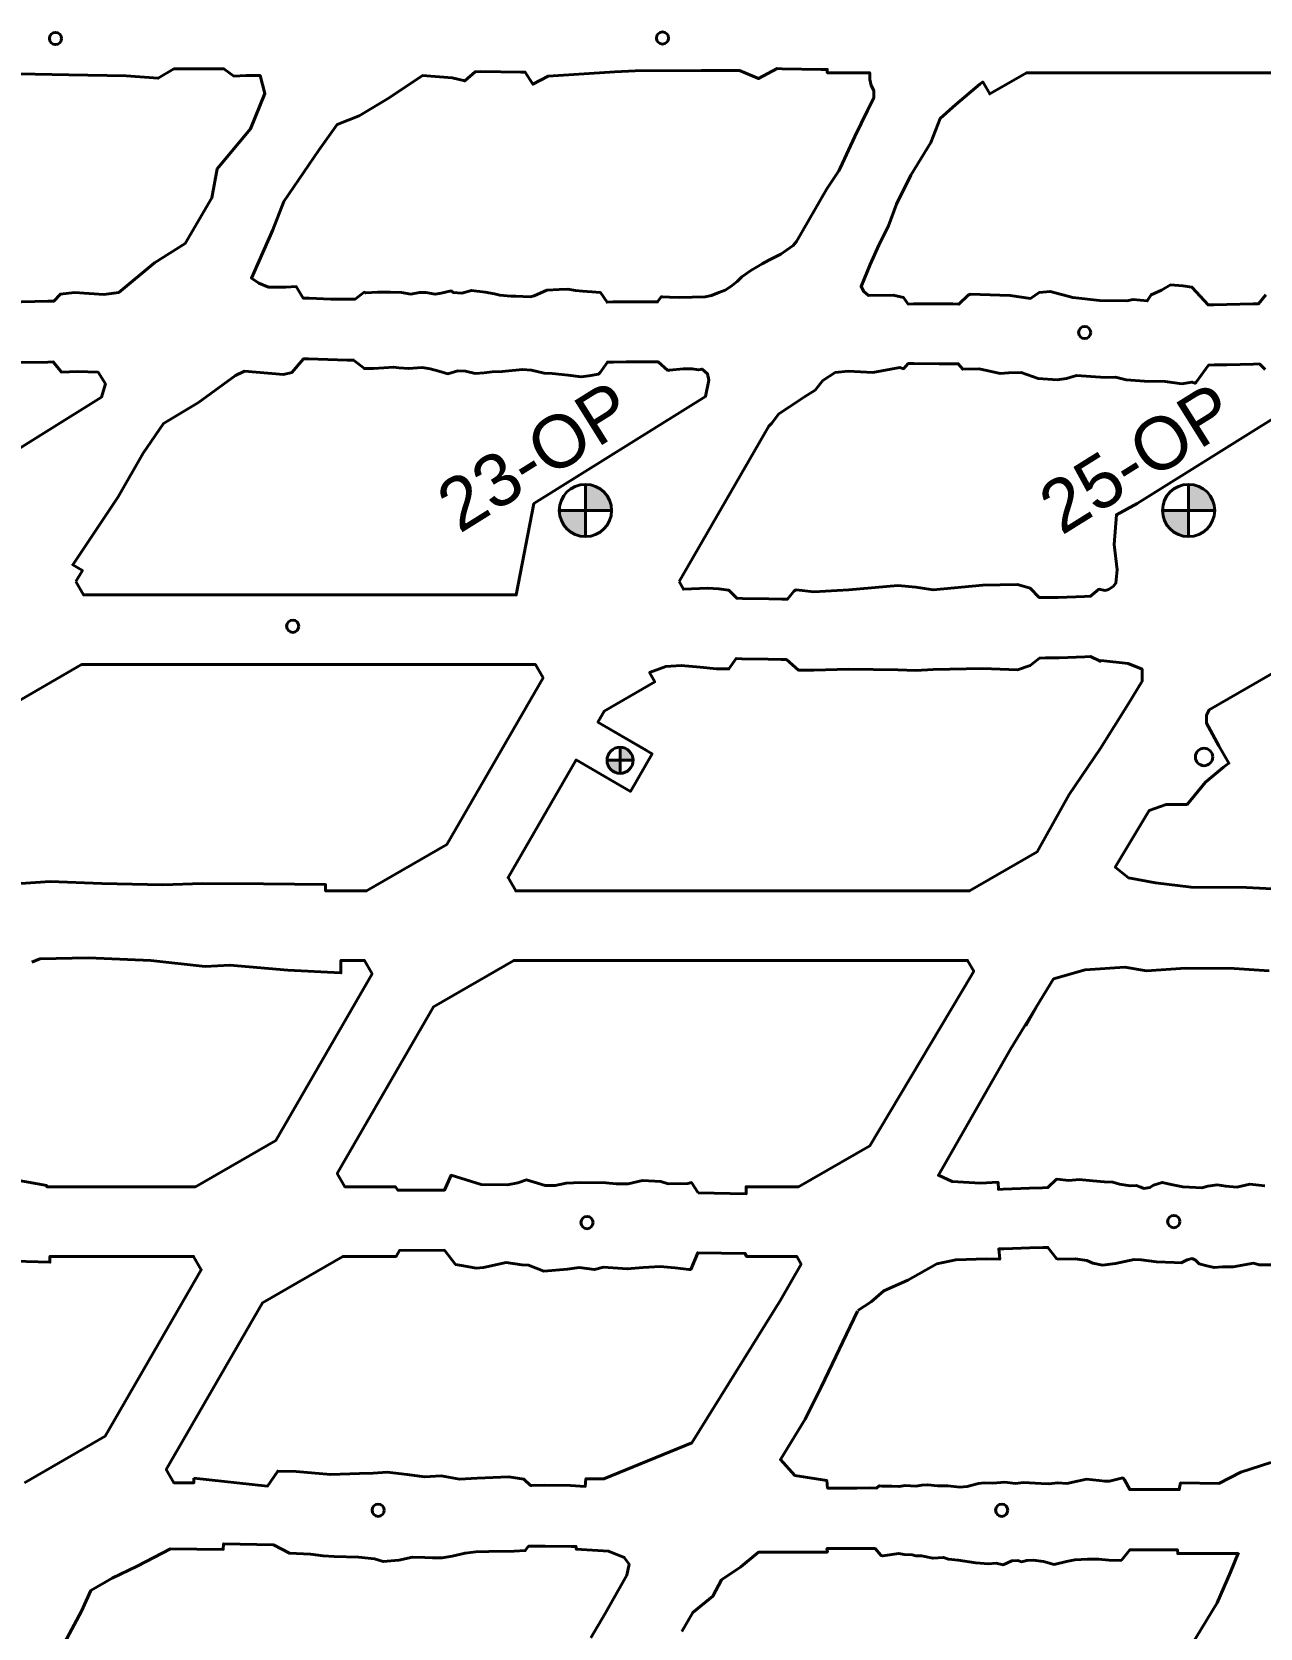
# Model space of a CAD drawing. Header units: millimetres. Extents: x -28 to 1943, y -5245 to 2752.
# Drawn here: x 1085.3 to 1155.9, y 44.4 to 136.1 of the extents above; entities that cross this region are included whole.
import ezdxf

# ---------------------------------------------------------------- set-up
doc = ezdxf.new("R2010")
doc.units = ezdxf.units.MM
doc.styles.add('DG-T1-473 TO 560$0$Standard', font='arial.ttf')

msp = doc.modelspace()

# ---------------------------------------------------------------- hatches: boundary and pattern name
at = {"linetype": 'Continuous', "lineweight": 40}
h = msp.add_hatch(color=7, dxfattribs=at)
h.paths.add_polyline_path([(1118.622, 108.601, 0.414214), (1117.122, 110.101), (1117.122, 108.601)])
h.paths.add_polyline_path([(1117.122, 108.601), (1115.622, 108.601, 0.414214), (1117.122, 107.101)])
h = msp.add_hatch(color=7, dxfattribs=at)
h.paths.add_polyline_path([(1153.263, 108.601, 0.414214), (1151.763, 110.101), (1151.763, 108.601)])
h.paths.add_polyline_path([(1151.763, 108.601), (1150.263, 108.601, 0.414214), (1151.763, 107.101)])
at = {"lineweight": 40}
h = msp.add_hatch(color=3, dxfattribs=at)
h.paths.add_polyline_path([(1119.862, 94.248, 0.414214), (1119.112, 94.998), (1119.112, 94.248)])
h.paths.add_polyline_path([(1118.362, 94.248, 0.414214), (1119.112, 93.498), (1119.112, 94.248)])
h = msp.add_hatch(color=3, dxfattribs=at)
h.paths.add_polyline_path([(1119.862, 94.248, 0.414214), (1119.112, 94.998), (1119.112, 94.248)])
h.paths.add_polyline_path([(1118.362, 94.248, 0.414214), (1119.112, 93.498), (1119.112, 94.248)])

# ---------------------------------------------------------------- linework, layer by layer
at = {"color": 7, "linetype": 'Continuous', "lineweight": 40}
for p, q in [((1117.122, 107.101), (1117.122, 110.101)), ((1117.122, 107.101), (1117.122, 110.101)), ((1151.763, 107.101), (1151.763, 110.101)), ((1151.763, 107.101), (1151.763, 110.101)), ((1115.622, 108.601), (1118.622, 108.601)), ((1115.622, 108.601), (1118.622, 108.601)), ((1150.263, 108.601), (1153.263, 108.601)), ((1150.263, 108.601), (1153.263, 108.601)), ((1088.296, 103.748), (1087.856, 104.511)), ((1088.296, 103.748), (1087.856, 104.511)), ((1118.217, 97.099), (1117.818, 96.407)), ((1118.217, 97.099), (1117.818, 96.407)), ((1120.603, 94.831), (1117.832, 96.431)), ((1120.603, 94.831), (1117.832, 96.431)), ((1116.582, 94.266), (1112.682, 87.511)), ((1116.582, 94.266), (1112.682, 87.511)), ((1119.353, 92.666), (1116.582, 94.266)), ((1119.353, 92.666), (1116.582, 94.266)), ((1113.122, 86.748), (1112.682, 87.511)), ((1113.122, 86.748), (1112.682, 87.511)), ((1113.122, 86.748), (1139.182, 86.748)), ((1113.122, 86.748), (1139.182, 86.748)), ((1113.013, 82.748), (1108.391, 80.08)), ((1113.013, 82.748), (1108.391, 80.08)), ((1113.013, 82.748), (1139.073, 82.748)), ((1113.013, 82.748), (1139.073, 82.748)), ((1108.391, 80.08), (1102.867, 70.511)), ((1108.391, 80.08), (1102.867, 70.511)), ((1103.307, 69.748), (1102.867, 70.511)), ((1103.307, 69.748), (1102.867, 70.511)), ((1098.576, 63.08), (1093.052, 53.511)), ((1098.576, 63.08), (1093.052, 53.511)), ((1093.492, 52.748), (1093.052, 53.511)), ((1093.492, 52.748), (1093.052, 53.511))]:
    msp.add_line(p, q, dxfattribs=at)
at = {"color": 3, "lineweight": 40}
for p, q in [((1119.112, 93.498), (1119.112, 94.998)), ((1119.112, 93.498), (1119.112, 94.998)), ((1118.362, 94.248), (1119.862, 94.248)), ((1118.362, 94.248), (1119.862, 94.248))]:
    msp.add_line(p, q, dxfattribs=at)
at = {"color": 3, "linetype": 'Continuous', "lineweight": 40}
msp.add_line((1143.032, 80.08), (1142.407, 78.998), dxfattribs=at)
msp.add_line((1143.032, 80.08), (1142.407, 78.998), dxfattribs=at)
at = {"lineweight": 40}
for points in [[(1083.577, 133.702), (1087.448, 133.632), (1090.741, 133.566), (1092.581, 133.425), (1093.477, 133.969), (1093.829, 133.974), (1096.071, 133.973), (1096.352, 133.976), (1096.935, 133.556), (1097.641, 133.59), (1098.446, 133.58), (1098.719, 132.547), (1097.89, 130.518), (1095.981, 128.219), (1095.663, 126.551), (1094.143, 123.937), (1092.378, 122.824), (1090.32, 121.122), (1089.463, 121.004), (1087.786, 121.123), (1086.971, 121.032), (1086.588, 120.618), (1086.246, 120.616), (1083.993, 120.575)], [(1083.577, 133.702), (1087.448, 133.632), (1090.741, 133.566), (1092.581, 133.425), (1093.477, 133.969), (1093.829, 133.974), (1096.071, 133.973), (1096.352, 133.976), (1096.935, 133.556), (1097.641, 133.59), (1098.446, 133.58), (1098.719, 132.547), (1097.89, 130.518), (1095.981, 128.219), (1095.663, 126.551), (1094.143, 123.937), (1092.378, 122.824), (1090.32, 121.122), (1089.463, 121.004), (1087.786, 121.123), (1086.971, 121.032), (1086.588, 120.618), (1086.246, 120.616), (1083.993, 120.575)], [(1156.195, 120.984), (1155.785, 120.477), (1155.47, 120.477), (1153.968, 120.428), (1153.204, 120.418), (1152.886, 120.404), (1151.977, 121.412), (1151.956, 121.436), (1151.438, 121.504), (1150.717, 121.557), (1150.216, 121.251), (1149.606, 120.997), (1149.39, 120.636), (1148.582, 120.711), (1148.211, 120.65), (1146.652, 120.66), (1145.112, 120.837), (1143.813, 121.186), (1143.18, 121.114), (1142.68, 120.782), (1141.524, 120.956), (1140.928, 120.965), (1139.245, 121.017), (1139.112, 120.972), (1138.569, 120.445), (1138.221, 120.466), (1137.462, 120.466), (1135.969, 120.462), (1135.653, 120.459), (1135.383, 120.835), (1134.793, 120.967), (1133.38, 120.943), (1133.119, 121.174), (1132.95, 121.466), (1133.468, 122.722), (1133.978, 123.846), (1134.521, 124.958), (1134.994, 126.198), (1135.819, 127.855), (1136.969, 129.736), (1137.49, 131.112), (1138.403, 131.921), (1139.766, 133.094), (1139.938, 133.222), (1140.34, 132.526), (1142.458, 133.748), (1166.073, 133.748)], [(1156.195, 120.984), (1155.785, 120.477), (1155.47, 120.477), (1153.968, 120.428), (1153.204, 120.418), (1152.886, 120.404), (1151.977, 121.412), (1151.956, 121.436), (1151.438, 121.504), (1150.717, 121.557), (1150.216, 121.251), (1149.606, 120.997), (1149.39, 120.636), (1148.582, 120.711), (1148.211, 120.65), (1146.652, 120.66), (1145.112, 120.837), (1143.813, 121.186), (1143.18, 121.114), (1142.68, 120.782), (1141.524, 120.956), (1140.928, 120.965), (1139.245, 121.017), (1139.112, 120.972), (1138.569, 120.445), (1138.221, 120.466), (1137.462, 120.466), (1135.969, 120.462), (1135.653, 120.459), (1135.383, 120.835), (1134.793, 120.967), (1133.38, 120.943), (1133.119, 121.174), (1132.95, 121.466), (1133.468, 122.722), (1133.978, 123.846), (1134.521, 124.958), (1134.994, 126.198), (1135.819, 127.855), (1136.969, 129.736), (1137.49, 131.112), (1138.403, 131.921), (1139.766, 133.094), (1139.938, 133.222), (1140.34, 132.526), (1142.458, 133.748), (1166.073, 133.748)], [(1084.006, 117.105), (1086.24, 117.125), (1086.559, 117.135), (1087.03, 116.55), (1087.942, 116.577), (1089.132, 116.539), (1089.557, 115.874), (1089.321, 115.116), (1079.527, 108.996)], [(1084.006, 117.105), (1086.24, 117.125), (1086.559, 117.135), (1087.03, 116.55), (1087.942, 116.577), (1089.132, 116.539), (1089.557, 115.874), (1089.321, 115.116), (1079.527, 108.996)], [(1087.856, 104.511), (1088.296, 103.748), (1092.89, 103.748), (1113.148, 103.748), (1114.168, 108.996), (1124.022, 115.154), (1124.217, 116.095), (1124.13, 116.458), (1123.819, 116.721), (1123.611, 116.676), (1123.258, 116.735), (1122.738, 116.735), (1121.942, 116.667), (1121.861, 116.643), (1121.304, 117.136), (1120.965, 117.144), (1119.865, 117.135), (1119.456, 117.135), (1118.73, 117.129), (1118.384, 117.125), (1117.96, 116.522), (1117.878, 116.438), (1117.323, 116.342), (1116.885, 116.284), (1116.122, 116.372), (1115.212, 116.465), (1114.758, 116.493), (1114.027, 116.658), (1113.503, 116.699), (1112.341, 116.58), (1111.77, 116.573), (1111.311, 116.515), (1110.795, 116.477), (1110.241, 116.612), (1109.8, 116.618), (1109.229, 116.457), (1108.706, 116.597), (1108.199, 116.727), (1107.752, 116.805), (1106.959, 116.753), (1106.4, 116.796), (1106.091, 116.837), (1105.538, 116.794), (1104.95, 116.759), (1104.508, 116.756), (1104.427, 116.748), (1104.427, 116.748), (1103.811, 117.236), (1103.438, 117.243), (1101.217, 117.308), (1100.924, 117.304), (1100.253, 116.524), (1099.778, 116.414), (1097.548, 116.601), (1097.019, 116.356), (1094.909, 114.801), (1092.884, 113.588), (1091.722, 111.9), (1090.286, 109.379), (1087.674, 105.482), (1088.231, 105.161), (1087.856, 104.511)], [(1087.856, 104.511), (1088.296, 103.748), (1092.89, 103.748), (1113.148, 103.748), (1114.168, 108.996), (1124.022, 115.154), (1124.217, 116.095), (1124.13, 116.458), (1123.819, 116.721), (1123.611, 116.676), (1123.258, 116.735), (1122.738, 116.735), (1121.942, 116.667), (1121.861, 116.643), (1121.304, 117.136), (1120.965, 117.144), (1119.865, 117.135), (1119.456, 117.135), (1118.73, 117.129), (1118.384, 117.125), (1117.96, 116.522), (1117.878, 116.438), (1117.323, 116.342), (1116.885, 116.284), (1116.122, 116.372), (1115.212, 116.465), (1114.758, 116.493), (1114.027, 116.658), (1113.503, 116.699), (1112.341, 116.58), (1111.77, 116.573), (1111.311, 116.515), (1110.795, 116.477), (1110.241, 116.612), (1109.8, 116.618), (1109.229, 116.457), (1108.706, 116.597), (1108.199, 116.727), (1107.752, 116.805), (1106.959, 116.753), (1106.4, 116.796), (1106.091, 116.837), (1105.538, 116.794), (1104.95, 116.759), (1104.508, 116.756), (1104.427, 116.748), (1104.427, 116.748), (1103.811, 117.236), (1103.438, 117.243), (1101.217, 117.308), (1100.924, 117.304), (1100.253, 116.524), (1099.778, 116.414), (1097.548, 116.601), (1097.019, 116.356), (1094.909, 114.801), (1092.884, 113.588), (1091.722, 111.9), (1090.286, 109.379), (1087.674, 105.482), (1088.231, 105.161), (1087.856, 104.511)], [(1156.161, 116.694), (1155.828, 117.019), (1155.487, 116.999), (1153.968, 116.975), (1153.239, 116.962), (1152.909, 116.955), (1152.196, 115.965), (1152.134, 115.904), (1151.958, 115.972), (1151.377, 115.884), (1150.419, 116.009), (1149.228, 116.027), (1148.169, 116.106), (1147.568, 116.261), (1146.976, 116.244), (1145.323, 116.349), (1144.759, 116.172), (1144.219, 116.11), (1143.13, 116.188), (1142.151, 116.53), (1141.437, 116.513), (1140.943, 116.471), (1140.181, 116.632), (1139.719, 116.733), (1138.789, 116.708), (1138.533, 117.032), (1138.181, 117.033), (1137.434, 117.03), (1135.975, 117.035), (1135.659, 117.042), (1135.381, 116.737), (1135.176, 116.809), (1133.635, 116.533), (1132.213, 116.593), (1131.467, 116.517), (1130.763, 116.057), (1130.313, 115.512), (1129.711, 115.137), (1128.839, 114.544), (1128.222, 114.147), (1127.806, 113.605), (1127.658, 113.451), (1122.497, 104.511)], [(1156.161, 116.694), (1155.828, 117.019), (1155.487, 116.999), (1153.968, 116.975), (1153.239, 116.962), (1152.909, 116.955), (1152.196, 115.965), (1152.134, 115.904), (1151.958, 115.972), (1151.377, 115.884), (1150.419, 116.009), (1149.228, 116.027), (1148.169, 116.106), (1147.568, 116.261), (1146.976, 116.244), (1145.323, 116.349), (1144.759, 116.172), (1144.219, 116.11), (1143.13, 116.188), (1142.151, 116.53), (1141.437, 116.513), (1140.943, 116.471), (1140.181, 116.632), (1139.719, 116.733), (1138.789, 116.708), (1138.533, 117.032), (1138.181, 117.033), (1137.434, 117.03), (1135.975, 117.035), (1135.659, 117.042), (1135.381, 116.737), (1135.176, 116.809), (1133.635, 116.533), (1132.213, 116.593), (1131.467, 116.517), (1130.763, 116.057), (1130.313, 115.512), (1129.711, 115.137), (1128.839, 114.544), (1128.222, 114.147), (1127.806, 113.605), (1127.658, 113.451), (1122.497, 104.511)], [(1122.497, 104.511), (1122.75, 104.073), (1124.138, 104.138), (1124.776, 104.091), (1125.344, 104.026), (1125.373, 104.011), (1125.804, 103.575), (1125.817, 103.559), (1126.151, 103.544), (1127.652, 103.52), (1128.411, 103.499), (1128.718, 103.497), (1129.115, 103.974), (1129.229, 104.04), (1130.24, 103.923), (1132.252, 104.043), (1135.062, 104.282), (1136.093, 104.198), (1137.091, 104.049), (1139.938, 104.309), (1141.93, 104.354), (1142.66, 104.145), (1143.176, 103.606), (1143.204, 103.596), (1143.534, 103.597), (1144.277, 103.607), (1145.782, 103.656), (1146.134, 103.67), (1146.585, 104.061), (1146.6, 104.072), (1146.97, 104.007), (1147.155, 104.053), (1147.428, 104.233), (1147.59, 104.429), (1147.667, 105.181), (1147.48, 106.649), (1147.621, 108.353), (1148.809, 108.996), (1158.35, 114.958)], [(1122.497, 104.511), (1122.75, 104.073), (1124.138, 104.138), (1124.776, 104.091), (1125.344, 104.026), (1125.373, 104.011), (1125.804, 103.575), (1125.817, 103.559), (1126.151, 103.544), (1127.652, 103.52), (1128.411, 103.499), (1128.718, 103.497), (1129.115, 103.974), (1129.229, 104.04), (1130.24, 103.923), (1132.252, 104.043), (1135.062, 104.282), (1136.093, 104.198), (1137.091, 104.049), (1139.938, 104.309), (1141.93, 104.354), (1142.66, 104.145), (1143.176, 103.606), (1143.204, 103.596), (1143.534, 103.597), (1144.277, 103.607), (1145.782, 103.656), (1146.134, 103.67), (1146.585, 104.061), (1146.6, 104.072), (1146.97, 104.007), (1147.155, 104.053), (1147.428, 104.233), (1147.59, 104.429), (1147.667, 105.181), (1147.48, 106.649), (1147.621, 108.353), (1148.809, 108.996), (1158.35, 114.958)], [(1083.565, 97.08), (1088.187, 99.748), (1092.89, 99.748), (1114.247, 99.748), (1114.687, 98.985), (1109.163, 89.416), (1104.541, 86.748), (1102.194, 86.748), (1102.194, 87.108), (1098.628, 87.158), (1095.127, 87.166), (1092.845, 87.099), (1089.339, 87.175), (1086.39, 87.29), (1082.702, 87.038)], [(1083.565, 97.08), (1088.187, 99.748), (1092.89, 99.748), (1114.247, 99.748), (1114.687, 98.985), (1109.163, 89.416), (1104.541, 86.748), (1102.194, 86.748), (1102.194, 87.108), (1098.628, 87.158), (1095.127, 87.166), (1092.845, 87.099), (1089.339, 87.175), (1086.39, 87.29), (1082.702, 87.038)], [(1157.301, 86.833), (1155.087, 86.945), (1151.904, 86.951), (1149.857, 87.202), (1148.312, 87.492), (1147.548, 88.115), (1149.492, 91.355), (1150.475, 91.703), (1151.677, 91.718), (1152.73, 93.001), (1153.772, 93.846), (1154.076, 94.075), (1153.501, 95.084), (1152.795, 96.39), (1152.798, 96.841), (1152.951, 97.14), (1157.469, 99.748)], [(1157.301, 86.833), (1155.087, 86.945), (1151.904, 86.951), (1149.857, 87.202), (1148.312, 87.492), (1147.548, 88.115), (1149.492, 91.355), (1150.475, 91.703), (1151.677, 91.718), (1152.73, 93.001), (1153.772, 93.846), (1154.076, 94.075), (1153.501, 95.084), (1152.795, 96.39), (1152.798, 96.841), (1152.951, 97.14), (1157.469, 99.748)], [(1085.331, 82.658), (1085.778, 82.843), (1088.591, 82.899), (1092.159, 82.74), (1095.287, 82.408), (1096.704, 82.483), (1100.035, 82.187), (1103.076, 82.037), (1103.076, 82.748), (1104.432, 82.748), (1104.872, 81.985), (1099.348, 72.416), (1094.726, 69.748), (1090.978, 69.748), (1086.184, 69.748), (1086.184, 69.813), (1083.069, 70.384)], [(1085.331, 82.658), (1085.778, 82.843), (1088.591, 82.899), (1092.159, 82.74), (1095.287, 82.408), (1096.704, 82.483), (1100.035, 82.187), (1103.076, 82.037), (1103.076, 82.748), (1104.432, 82.748), (1104.872, 81.985), (1099.348, 72.416), (1094.726, 69.748), (1090.978, 69.748), (1086.184, 69.748), (1086.184, 69.813), (1083.069, 70.384)], [(1156.141, 69.81), (1155.279, 69.893), (1154.537, 69.725), (1153.898, 69.778), (1153.41, 69.851), (1152.875, 69.777), (1152.522, 69.695), (1151.818, 69.727), (1151.441, 69.742), (1150.865, 69.858), (1150.241, 69.996), (1149.75, 69.843), (1149.539, 69.703), (1149.194, 69.655), (1149.021, 69.725), (1148.745, 69.825), (1148.404, 69.81), (1147.796, 69.895), (1147.418, 70.02), (1146.929, 70.029), (1146.258, 70.094), (1145.472, 70.158), (1144.886, 70.114), (1144.207, 70.179), (1144.167, 70.17), (1143.687, 69.699), (1143.372, 69.685), (1142.618, 69.662), (1141.115, 69.61), (1140.844, 69.601), (1140.818, 70.004), (1139.814, 69.965), (1138.194, 70.045), (1137.399, 70.415), (1141.544, 77.656), (1144.014, 81.688), (1145.827, 82.218), (1148.093, 82.371), (1149.349, 82.157), (1151.585, 82.31), (1154.375, 82.285), (1156.388, 82.163)], [(1156.141, 69.81), (1155.279, 69.893), (1154.537, 69.725), (1153.898, 69.778), (1153.41, 69.851), (1152.875, 69.777), (1152.522, 69.695), (1151.818, 69.727), (1151.441, 69.742), (1150.865, 69.858), (1150.241, 69.996), (1149.75, 69.843), (1149.539, 69.703), (1149.194, 69.655), (1149.021, 69.725), (1148.745, 69.825), (1148.404, 69.81), (1147.796, 69.895), (1147.418, 70.02), (1146.929, 70.029), (1146.258, 70.094), (1145.472, 70.158), (1144.886, 70.114), (1144.207, 70.179), (1144.167, 70.17), (1143.687, 69.699), (1143.372, 69.685), (1142.618, 69.662), (1141.115, 69.61), (1140.844, 69.601), (1140.818, 70.004), (1139.814, 69.965), (1138.194, 70.045), (1137.399, 70.415), (1141.544, 77.656), (1144.014, 81.688), (1145.827, 82.218), (1148.093, 82.371), (1149.349, 82.157), (1151.585, 82.31), (1154.375, 82.285), (1156.388, 82.163)], [(1083.663, 65.488), (1086.368, 65.411), (1086.368, 65.748), (1094.617, 65.748), (1095.057, 64.985), (1089.533, 55.416), (1084.911, 52.748)], [(1083.663, 65.488), (1086.368, 65.411), (1086.368, 65.748), (1094.617, 65.748), (1095.057, 64.985), (1089.533, 55.416), (1084.911, 52.748)]]:
    msp.add_lwpolyline(points, dxfattribs=at)
for points in [[(1111.095, 133.812), (1110.781, 133.804), (1110.193, 133.273), (1109.459, 133.45), (1107.767, 133.583), (1105.846, 132.299), (1104.121, 131.264), (1102.86, 130.77), (1101.809, 129.298), (1099.804, 126.352), (1099.168, 124.716), (1098.105, 122.283), (1097.94, 121.949), (1098.372, 121.665), (1098.924, 121.437), (1099.92, 121.427), (1100.513, 121.465), (1100.907, 120.799), (1101.253, 120.795), (1102.505, 120.748), (1103.905, 120.748), (1104.409, 121.134), (1104.503, 121.102), (1105.184, 121.136), (1105.931, 121.133), (1106.554, 121.114), (1107.089, 121.026), (1107.596, 121.123), (1107.963, 121.118), (1108.487, 121.018), (1108.834, 121.084), (1109.414, 121.209), (1109.519, 121.125), (1110.032, 121.082), (1110.583, 121.24), (1111.363, 121.144), (1111.891, 121.042), (1112.213, 120.965), (1112.838, 120.904), (1113.123, 120.917), (1113.944, 120.868), (1114.182, 120.928), (1114.906, 121.254), (1115.617, 121.293), (1116.114, 121.31), (1116.544, 121.242), (1116.962, 121.195), (1117.493, 121.163), (1117.994, 121.119), (1118.369, 120.566), (1118.704, 120.579), (1119.469, 120.583), (1119.871, 120.576), (1120.985, 120.587), (1121.262, 120.583), (1121.477, 120.876), (1121.541, 120.876), (1121.95, 120.857), (1122.502, 120.839), (1123.257, 120.851), (1124.006, 120.878), (1124.371, 120.956), (1124.782, 121.116), (1125.139, 121.265), (1125.474, 121.474), (1125.843, 121.753), (1126.104, 122.016), (1126.622, 122.382), (1127.275, 122.773), (1127.665, 122.983), (1128.354, 123.316), (1128.668, 123.548), (1129.049, 123.816), (1129.239, 124.051), (1130.986, 127.079), (1131.677, 128.114), (1131.747, 128.263), (1132.596, 130.076), (1133.328, 131.584), (1133.684, 132.301), (1133.679, 132.731), (1133.536, 133.005), (1133.451, 133.363), (1133.451, 133.748), (1131.015, 133.748), (1131.015, 133.94), (1130.659, 133.923), (1128.413, 133.979), (1128.134, 133.999), (1127.059, 133.409), (1125.963, 133.867), (1123.782, 133.876), (1119.984, 133.863), (1118.808, 133.791), (1114.975, 133.55), (1114.102, 133.085), (1113.657, 133.783), (1113.419, 133.772)], [(1111.095, 133.812), (1110.781, 133.804), (1110.193, 133.273), (1109.459, 133.45), (1107.767, 133.583), (1105.846, 132.299), (1104.121, 131.264), (1102.86, 130.77), (1101.809, 129.298), (1099.804, 126.352), (1099.168, 124.716), (1098.105, 122.283), (1097.94, 121.949), (1098.372, 121.665), (1098.924, 121.437), (1099.92, 121.427), (1100.513, 121.465), (1100.907, 120.799), (1101.253, 120.795), (1102.505, 120.748), (1103.905, 120.748), (1104.409, 121.134), (1104.503, 121.102), (1105.184, 121.136), (1105.931, 121.133), (1106.554, 121.114), (1107.089, 121.026), (1107.596, 121.123), (1107.963, 121.118), (1108.487, 121.018), (1108.834, 121.084), (1109.414, 121.209), (1109.519, 121.125), (1110.032, 121.082), (1110.583, 121.24), (1111.363, 121.144), (1111.891, 121.042), (1112.213, 120.965), (1112.838, 120.904), (1113.123, 120.917), (1113.944, 120.868), (1114.182, 120.928), (1114.906, 121.254), (1115.617, 121.293), (1116.114, 121.31), (1116.544, 121.242), (1116.962, 121.195), (1117.493, 121.163), (1117.994, 121.119), (1118.369, 120.566), (1118.704, 120.579), (1119.469, 120.583), (1119.871, 120.576), (1120.985, 120.587), (1121.262, 120.583), (1121.477, 120.876), (1121.541, 120.876), (1121.95, 120.857), (1122.502, 120.839), (1123.257, 120.851), (1124.006, 120.878), (1124.371, 120.956), (1124.782, 121.116), (1125.139, 121.265), (1125.474, 121.474), (1125.843, 121.753), (1126.104, 122.016), (1126.622, 122.382), (1127.275, 122.773), (1127.665, 122.983), (1128.354, 123.316), (1128.668, 123.548), (1129.049, 123.816), (1129.239, 124.051), (1130.986, 127.079), (1131.677, 128.114), (1131.747, 128.263), (1132.596, 130.076), (1133.328, 131.584), (1133.684, 132.301), (1133.679, 132.731), (1133.536, 133.005), (1133.451, 133.363), (1133.451, 133.748), (1131.015, 133.748), (1131.015, 133.94), (1130.659, 133.923), (1128.413, 133.979), (1128.134, 133.999), (1127.059, 133.409), (1125.963, 133.867), (1123.782, 133.876), (1119.984, 133.863), (1118.808, 133.791), (1114.975, 133.55), (1114.102, 133.085), (1113.657, 133.783), (1113.419, 133.772)], [(1117.832, 96.431), (1118.206, 97.08), (1121.108, 98.755), (1120.803, 99.283), (1121.739, 99.628), (1122.622, 99.7), (1123.704, 99.606), (1124.645, 99.505), (1125.366, 99.497), (1125.78, 100.098), (1126.101, 100.085), (1127.62, 100.05), (1128.362, 100.04), (1128.668, 100.03), (1129.355, 99.426), (1130.241, 99.423), (1132.251, 99.492), (1135.062, 99.452), (1136.093, 99.409), (1137.091, 99.46), (1139.939, 99.53), (1141.931, 99.449), (1142.669, 99.691), (1143.201, 100.118), (1143.24, 100.114), (1143.552, 100.126), (1144.326, 100.143), (1145.803, 100.185), (1146.13, 100.22), (1146.694, 99.934), (1146.729, 99.972), (1148.292, 99.806), (1149.09, 99.484), (1149.104, 98.795), (1148.301, 97.466), (1146.69, 94.901), (1144.912, 92.279), (1143.065, 88.99), (1139.182, 86.748), (1123.444, 86.748), (1119.793, 86.748), (1113.122, 86.748), (1112.682, 87.511), (1116.582, 94.266), (1119.702, 92.464), (1120.952, 94.629)], [(1117.832, 96.431), (1118.206, 97.08), (1121.108, 98.755), (1120.803, 99.283), (1121.739, 99.628), (1122.622, 99.7), (1123.704, 99.606), (1124.645, 99.505), (1125.366, 99.497), (1125.78, 100.098), (1126.101, 100.085), (1127.62, 100.05), (1128.362, 100.04), (1128.668, 100.03), (1129.355, 99.426), (1130.241, 99.423), (1132.251, 99.492), (1135.062, 99.452), (1136.093, 99.409), (1137.091, 99.46), (1139.939, 99.53), (1141.931, 99.449), (1142.669, 99.691), (1143.201, 100.118), (1143.24, 100.114), (1143.552, 100.126), (1144.326, 100.143), (1145.803, 100.185), (1146.13, 100.22), (1146.694, 99.934), (1146.729, 99.972), (1148.292, 99.806), (1149.09, 99.484), (1149.104, 98.795), (1148.301, 97.466), (1146.69, 94.901), (1144.912, 92.279), (1143.065, 88.99), (1139.182, 86.748), (1123.444, 86.748), (1119.793, 86.748), (1113.122, 86.748), (1112.682, 87.511), (1116.582, 94.266), (1119.702, 92.464), (1120.952, 94.629)], [(1123.589, 69.409), (1126.361, 69.352), (1126.35, 69.748), (1129.367, 69.748), (1133.457, 72.109), (1139.281, 81.875), (1139.422, 82.143), (1139.073, 82.748), (1113.013, 82.748), (1108.391, 80.08), (1102.867, 70.511), (1103.307, 69.748), (1106.212, 69.748), (1106.355, 69.546), (1109.036, 69.563), (1109.404, 70.409), (1111.134, 69.887), (1112.644, 69.851), (1113.241, 69.971), (1113.736, 70.143), (1114.813, 69.826), (1115.384, 69.818), (1116.019, 69.952), (1116.864, 69.993), (1118.296, 69.977), (1118.895, 69.909), (1119.574, 69.925), (1120.404, 70.109), (1121.447, 70.048), (1121.876, 69.92), (1123.003, 69.939), (1123.21, 69.992)], [(1123.589, 69.409), (1126.361, 69.352), (1126.35, 69.748), (1129.367, 69.748), (1133.457, 72.109), (1139.281, 81.875), (1139.422, 82.143), (1139.073, 82.748), (1113.013, 82.748), (1108.391, 80.08), (1102.867, 70.511), (1103.307, 69.748), (1106.212, 69.748), (1106.355, 69.546), (1109.036, 69.563), (1109.404, 70.409), (1111.134, 69.887), (1112.644, 69.851), (1113.241, 69.971), (1113.736, 70.143), (1114.813, 69.826), (1115.384, 69.818), (1116.019, 69.952), (1116.864, 69.993), (1118.296, 69.977), (1118.895, 69.909), (1119.574, 69.925), (1120.404, 70.109), (1121.447, 70.048), (1121.876, 69.92), (1123.003, 69.939), (1123.21, 69.992)]]:
    msp.add_lwpolyline(points, close=True, dxfattribs=at)
at = {"color": 7, "linetype": 'Continuous', "lineweight": 40}
msp.add_lwpolyline([(1094.633, 53.017), (1094.633, 52.748), (1093.492, 52.748), (1093.052, 53.511), (1098.576, 63.08), (1103.198, 65.748), (1106.25, 65.748), (1106.452, 66.096), (1109.02, 66.105), (1109.663, 65.291), (1110.125, 65.201), (1110.839, 65.07), (1111.268, 65.102), (1112.564, 65.389), (1113.469, 65.268), (1113.862, 65.24), (1114.724, 64.901), (1116.086, 65.011), (1116.759, 65.108), (1117.643, 64.989), (1118.158, 65.122), (1119.526, 65.031), (1120.43, 65.104), (1121.412, 65.173), (1122.262, 65.093), (1123.079, 64.988), (1123.173, 65.002), (1123.575, 65.956), (1126.289, 65.924), (1126.373, 65.748), (1129.258, 65.748), (1129.512, 65.307), (1128.321, 63.239), (1123.228, 55.03), (1118.186, 52.968), (1117.152, 52.976), (1117.11, 52.533), (1116.272, 52.586), (1114.758, 52.599), (1114.049, 52.596), (1113.972, 52.591), (1113.585, 52.957), (1112.72, 53.081), (1110.906, 53.005), (1109.882, 52.954), (1108.841, 53.151), (1107.874, 53.084), (1106.884, 53.213), (1105.745, 53.361), (1104.937, 53.305), (1104.147, 53.269), (1102.475, 53.215), (1100.503, 53.4), (1099.449, 53.412), (1098.872, 52.556)], close=True, dxfattribs=at)
msp.add_lwpolyline([(1094.633, 53.017), (1094.633, 52.748), (1093.492, 52.748), (1093.052, 53.511), (1098.576, 63.08), (1103.198, 65.748), (1106.25, 65.748), (1106.452, 66.096), (1109.02, 66.105), (1109.663, 65.291), (1110.125, 65.201), (1110.839, 65.07), (1111.268, 65.102), (1112.564, 65.389), (1113.469, 65.268), (1113.862, 65.24), (1114.724, 64.901), (1116.086, 65.011), (1116.759, 65.108), (1117.643, 64.989), (1118.158, 65.122), (1119.526, 65.031), (1120.43, 65.104), (1121.412, 65.173), (1122.262, 65.093), (1123.079, 64.988), (1123.173, 65.002), (1123.575, 65.956), (1126.289, 65.924), (1126.373, 65.748), (1129.258, 65.748), (1129.512, 65.307), (1128.321, 63.239), (1123.228, 55.03), (1118.186, 52.968), (1117.152, 52.976), (1117.11, 52.533), (1116.272, 52.586), (1114.758, 52.599), (1114.049, 52.596), (1113.972, 52.591), (1113.585, 52.957), (1112.72, 53.081), (1110.906, 53.005), (1109.882, 52.954), (1108.841, 53.151), (1107.874, 53.084), (1106.884, 53.213), (1105.745, 53.361), (1104.937, 53.305), (1104.147, 53.269), (1102.475, 53.215), (1100.503, 53.4), (1099.449, 53.412), (1098.872, 52.556)], close=True, dxfattribs=at)
for points in [[(1132.775, 62.638), (1133.541, 63.136), (1134.269, 63.779), (1135.64, 64.375), (1137.303, 65.318), (1138.393, 65.556), (1140.164, 65.618), (1140.917, 65.581), (1140.86, 66.177), (1141.152, 66.185), (1142.644, 66.233), (1143.401, 66.261), (1143.681, 66.268), (1144.168, 65.626), (1144.276, 65.59), (1145.246, 65.618), (1145.911, 65.515), (1146.27, 65.354), (1146.827, 65.253), (1147.562, 65.339), (1148.639, 65.572), (1149.035, 65.544), (1149.923, 65.429), (1150.944, 65.404), (1151.343, 65.387), (1151.676, 65.548), (1151.966, 65.627), (1152.157, 65.527), (1152.368, 65.323), (1152.816, 65.201), (1153.241, 65.103), (1153.715, 65.153), (1154.317, 65.154), (1155.49, 65.351), (1155.823, 65.267), (1156.548, 65.265)], [(1132.775, 62.638), (1133.541, 63.136), (1134.269, 63.779), (1135.64, 64.375), (1137.303, 65.318), (1138.393, 65.556), (1140.164, 65.618), (1140.917, 65.581), (1140.86, 66.177), (1141.152, 66.185), (1142.644, 66.233), (1143.401, 66.261), (1143.681, 66.268), (1144.168, 65.626), (1144.276, 65.59), (1145.246, 65.618), (1145.911, 65.515), (1146.27, 65.354), (1146.827, 65.253), (1147.562, 65.339), (1148.639, 65.572), (1149.035, 65.544), (1149.923, 65.429), (1150.944, 65.404), (1151.343, 65.387), (1151.676, 65.548), (1151.966, 65.627), (1152.157, 65.527), (1152.368, 65.323), (1152.816, 65.201), (1153.241, 65.103), (1153.715, 65.153), (1154.317, 65.154), (1155.49, 65.351), (1155.823, 65.267), (1156.548, 65.265)], [(1156.492, 53.903), (1154.77, 53.36), (1153.5, 52.712), (1151.3, 52.741), (1151.225, 52.356), (1150.957, 52.359), (1149.456, 52.364), (1148.722, 52.356), (1148.388, 52.354), (1148.076, 52.917), (1147.986, 53.024), (1147.212, 52.837), (1146.949, 52.829), (1146.618, 52.878), (1145.906, 52.948), (1145.376, 52.841), (1144.772, 52.702), (1144.249, 52.742), (1143.745, 52.676), (1143.289, 52.695), (1142.288, 52.756), (1141.824, 52.705), (1141.202, 52.774), (1140.512, 52.719), (1140.051, 52.748), (1139.702, 52.703), (1139.053, 52.537), (1138.632, 52.486), (1137.928, 52.561), (1137.333, 52.576), (1136.778, 52.631), (1136.448, 52.599), (1136.09, 52.546), (1135.493, 52.583), (1135.135, 52.527), (1134.71, 52.559), (1134.164, 52.547), (1133.998, 52.572), (1133.84, 52.444), (1133.463, 52.448), (1132.715, 52.432), (1131.221, 52.438), (1131.031, 52.443), (1130.984, 52.877), (1129.152, 53.167), (1128.322, 54.073), (1129.745, 56.405), (1130.654, 58.235), (1132.757, 62.602)], [(1156.492, 53.903), (1154.77, 53.36), (1153.5, 52.712), (1151.3, 52.741), (1151.225, 52.356), (1150.957, 52.359), (1149.456, 52.364), (1148.722, 52.356), (1148.388, 52.354), (1148.076, 52.917), (1147.986, 53.024), (1147.212, 52.837), (1146.949, 52.829), (1146.618, 52.878), (1145.906, 52.948), (1145.376, 52.841), (1144.772, 52.702), (1144.249, 52.742), (1143.745, 52.676), (1143.289, 52.695), (1142.288, 52.756), (1141.824, 52.705), (1141.202, 52.774), (1140.512, 52.719), (1140.051, 52.748), (1139.702, 52.703), (1139.053, 52.537), (1138.632, 52.486), (1137.928, 52.561), (1137.333, 52.576), (1136.778, 52.631), (1136.448, 52.599), (1136.09, 52.546), (1135.493, 52.583), (1135.135, 52.527), (1134.71, 52.559), (1134.164, 52.547), (1133.998, 52.572), (1133.84, 52.444), (1133.463, 52.448), (1132.715, 52.432), (1131.221, 52.438), (1131.031, 52.443), (1130.984, 52.877), (1129.152, 53.167), (1128.322, 54.073), (1129.745, 56.405), (1130.654, 58.235), (1132.757, 62.602)], [(1086.791, 42.764), (1088.184, 45.366), (1088.719, 46.564), (1089.941, 47.274), (1091.371, 47.96), (1093.283, 48.944), (1096.324, 48.92), (1096.341, 49.245), (1099.198, 49.173), (1100.134, 48.694), (1101.334, 48.637), (1102.062, 48.542), (1102.696, 48.5), (1104.09, 48.475), (1105.006, 48.38), (1105.515, 48.214), (1106.41, 48.297), (1107.193, 48.471), (1107.892, 48.448), (1108.348, 48.44), (1108.886, 48.432), (1109.459, 48.524), (1110.214, 48.702), (1110.836, 48.782), (1111.572, 48.791), (1113.022, 48.819), (1113.663, 48.851), (1113.854, 49.102), (1113.854, 49.102), (1114.066, 49.102), (1114.806, 49.103), (1116.299, 49.083), (1116.588, 49.085), (1116.594, 48.927), (1118.451, 48.823), (1119.353, 48.454), (1119.63, 48.064), (1119.507, 47.439), (1118.248, 45.235), (1117.44, 43.836)], [(1086.791, 42.764), (1088.184, 45.366), (1088.719, 46.564), (1089.941, 47.274), (1091.371, 47.96), (1093.283, 48.944), (1096.324, 48.92), (1096.341, 49.245), (1099.198, 49.173), (1100.134, 48.694), (1101.334, 48.637), (1102.062, 48.542), (1102.696, 48.5), (1104.09, 48.475), (1105.006, 48.38), (1105.515, 48.214), (1106.41, 48.297), (1107.193, 48.471), (1107.892, 48.448), (1108.348, 48.44), (1108.886, 48.432), (1109.459, 48.524), (1110.214, 48.702), (1110.836, 48.782), (1111.572, 48.791), (1113.022, 48.819), (1113.663, 48.851), (1113.854, 49.102), (1113.854, 49.102), (1114.066, 49.102), (1114.806, 49.103), (1116.299, 49.083), (1116.588, 49.085), (1116.594, 48.927), (1118.451, 48.823), (1119.353, 48.454), (1119.63, 48.064), (1119.507, 47.439), (1118.248, 45.235), (1117.44, 43.836)], [(1154.619, 48.685), (1151.145, 48.673), (1151.126, 48.895), (1150.94, 48.892), (1149.444, 48.893), (1148.697, 48.898), (1148.395, 48.9), (1147.936, 48.325), (1147.87, 48.272), (1147.191, 48.306), (1146.597, 48.359), (1145.948, 48.36), (1145.237, 48.327), (1144.746, 48.217), (1144.046, 48.058), (1143.439, 48.217), (1142.831, 48.295), (1142.467, 48.289), (1142.166, 48.207), (1141.953, 48.27), (1141.616, 48.269), (1141.123, 48.035), (1140.714, 48.127), (1140.273, 48.085), (1139.553, 48.154), (1138.524, 48.301), (1137.973, 48.349), (1137.68, 48.46), (1137.077, 48.413), (1136.415, 48.541), (1136.101, 48.552), (1135.886, 48.605), (1135.432, 48.628), (1135.117, 48.69), (1134.198, 48.542), (1134.096, 48.569), (1134.083, 48.584), (1133.76, 48.962), (1133.462, 48.974), (1132.714, 48.96), (1131.221, 48.962), (1130.994, 48.96), (1131.021, 48.764), (1127.06, 48.754), (1126.043, 47.909), (1124.94, 47.169), (1124.441, 46.239), (1123.287, 45.292), (1122.666, 44.201)], [(1154.619, 48.685), (1151.145, 48.673), (1151.126, 48.895), (1150.94, 48.892), (1149.444, 48.893), (1148.697, 48.898), (1148.395, 48.9), (1147.936, 48.325), (1147.87, 48.272), (1147.191, 48.306), (1146.597, 48.359), (1145.948, 48.36), (1145.237, 48.327), (1144.746, 48.217), (1144.046, 48.058), (1143.439, 48.217), (1142.831, 48.295), (1142.467, 48.289), (1142.166, 48.207), (1141.953, 48.27), (1141.616, 48.269), (1141.123, 48.035), (1140.714, 48.127), (1140.273, 48.085), (1139.553, 48.154), (1138.524, 48.301), (1137.973, 48.349), (1137.68, 48.46), (1137.077, 48.413), (1136.415, 48.541), (1136.101, 48.552), (1135.886, 48.605), (1135.432, 48.628), (1135.117, 48.69), (1134.198, 48.542), (1134.096, 48.569), (1134.083, 48.584), (1133.76, 48.962), (1133.462, 48.974), (1132.714, 48.96), (1131.221, 48.962), (1130.994, 48.96), (1131.021, 48.764), (1127.06, 48.754), (1126.043, 47.909), (1124.94, 47.169), (1124.441, 46.239), (1123.287, 45.292), (1122.666, 44.201)], [(1151.573, 42.817), (1153.402, 45.852), (1154.165, 47.615), (1154.626, 48.736)], [(1151.573, 42.817), (1153.402, 45.852), (1154.165, 47.615), (1154.626, 48.736)]]:
    msp.add_lwpolyline(points, dxfattribs=at)
at = {"lineweight": 40}
for centre, radius in [((1086.683, 135.713), 0.35), ((1121.548, 135.741), 0.35), ((1145.795, 118.821), 0.35), ((1117.122, 108.601), 1.5), ((1117.122, 108.601), 1.5), ((1151.763, 108.601), 1.5), ((1151.763, 108.601), 1.5), ((1100.311, 101.948), 0.35), ((1119.112, 94.248), 0.75), ((1152.652, 94.439), 0.5), ((1117.213, 67.692), 0.35), ((1150.91, 67.749), 0.35), ((1105.219, 51.165), 0.35), ((1141.029, 51.165), 0.35)]:
    msp.add_circle(centre, radius, dxfattribs=at)
at = {"color": 3, "linetype": 'Continuous', "lineweight": 40}
msp.add_circle((1119.112, 94.248), 0.75, dxfattribs=at)

# ---------------------------------------------------------------- texts
at = {"linetype": 'Continuous', "style": 'DG-T1-473 TO 560$0$Standard'}
for s, p in [('23-OP', (1109.888, 107.241)), ('25-OP', (1144.466, 107.135))]:
    msp.add_text(s, height=3, rotation=32, dxfattribs=at).set_placement(p)

doc.saveas('drawing.dxf')
